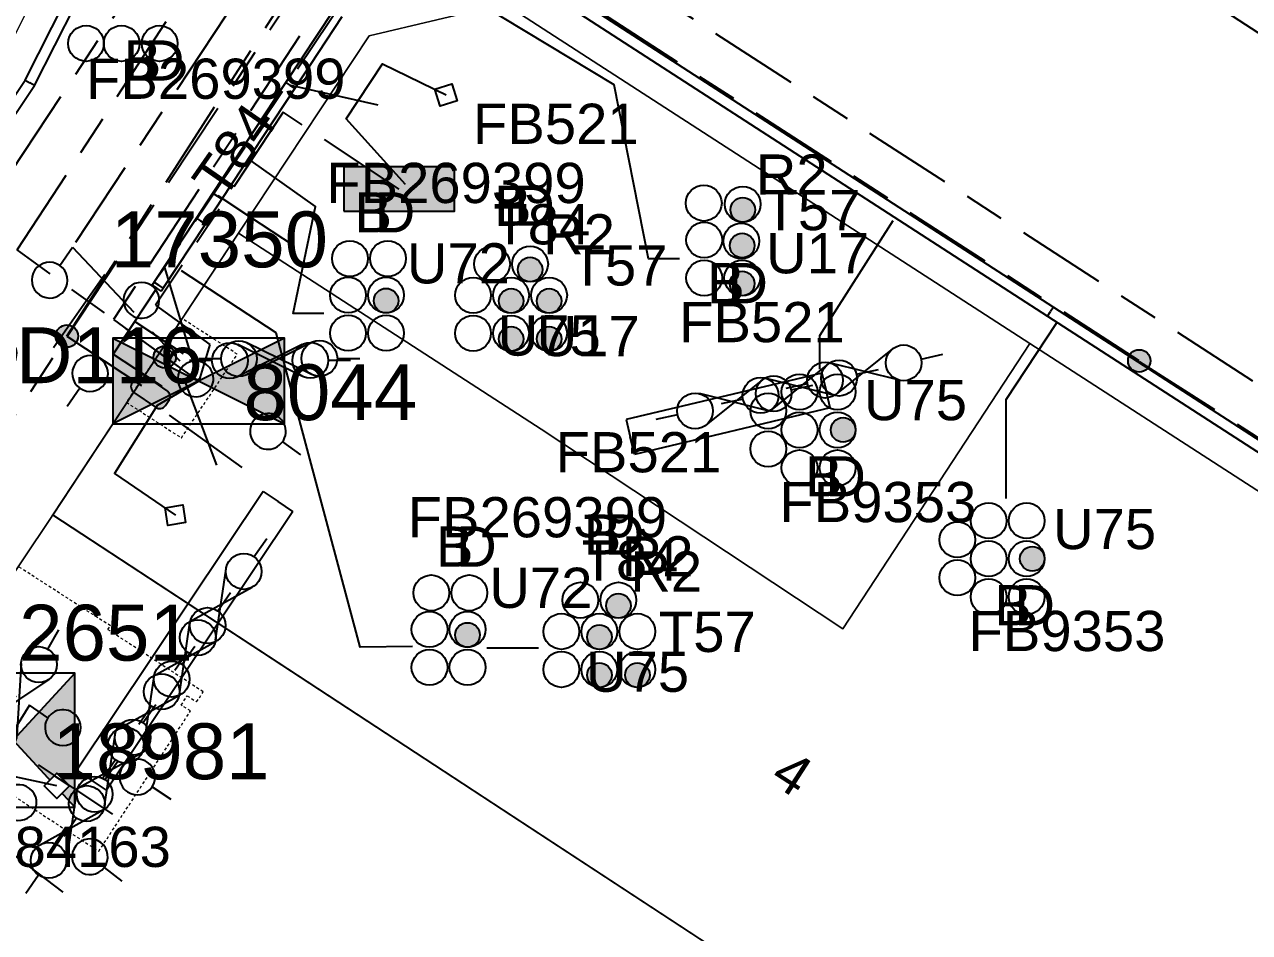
# Model space of a CAD drawing. Header units: metres. Extents: x 314728 to 315901, y 6265229 to 6266735.
# Drawn here: x 315150.3 to 315205.1, y 6265756.9 to 6265797.5 of the extents above; entities that cross this region are included whole.
import ezdxf
from ezdxf.enums import TextEntityAlignment as Align

# ---------------------------------------------------------------- set-up
doc = ezdxf.new("R2010")
doc.units = ezdxf.units.M
for name, pattern in [('Cable Exist UG', [8.2, 4, -1.2, 1.8, -1.2]), ('HIDDEN', [0.375, 0.25, -0.125]), ('HIDDEN2', [0.1875, 0.125, -0.0625])]:
    doc.linetypes.add(name, pattern=pattern)
doc.layers.get('0').update_dxf_attribs({"color": 6})
for name, color, linetype, lineweight in [('Cadastre Buildings_SP_EXT', 250, 'Continuous', 5), ('Cadastre Land Parcels_SP_EXT', 250, 'Continuous', 5), ('Cadastre Other Property_SP_EXT', 250, 'HIDDEN', 5), ('Cadastre Roads_SP_EXT', 250, 'Continuous', 5)]:
    doc.layers.add(name, color=color, linetype=linetype, lineweight=lineweight)
for name, color, linetype in [('Duct_SP_EXT', 7, 'Continuous'), ('Equip_HV_EXT', 7, 'Continuous'), ('Equip_LV_EXT', 7, 'Continuous'), ('Mains_HV_EXT', 7, 'Continuous'), ('Mains_LV_EXT', 7, 'Continuous'), ('Services_SP_EXT', 7, 'Continuous'), ('Sub_LV_EXT', 7, 'Continuous'), ('Sub_SP_EXT', 7, 'Continuous'), ('SupportsUG_SP_LV_EXT', 7, 'Continuous'), ('Trench_SP_EXT', 7, 'Continuous')]:
    doc.layers.add(name, color=color, linetype=linetype)
doc.styles.add('COLUMN_LABEL', font='arial.ttf')
doc.styles.get("Standard").update_dxf_attribs({"font": 'arial.ttf'})
doc.styles.add('SWITCH_LABEL', font='arial.ttf', dxfattribs={"height": 2.5})

# ---------------------------------------------------------------- blocks, each defined once
blk = doc.blocks.new('SUB_PADMOUNT_EXT')
for points in [[(0, 0), (-3.84, 1.92), (-3.84, -1.92)], [(0, 0), (3.84, 1.92), (3.84, -1.92)]]:
    blk.add_hatch(color=256).paths.add_polyline_path(points)
for p, q in [((3.84, 1.92), (-3.84, -1.92)), ((-3.84, 1.92), (3.84, -1.92))]:
    blk.add_line(p, q)
blk.add_lwpolyline([(-3.84, -1.92), (3.84, -1.92), (3.84, 1.92), (-3.84, 1.92)], close=True)
for tag, height, flags, p in [('ASSET_NUM', 2.5, 8, (2, 2)), ('STREET_CODE', 0.2, 9, (1.5, 0)), ('OPERATING_VOLTAGE', 0.2, 9, (1.5, -0.6)), ('CONSTRUCTED_VOLTAGE', 0.2, 9, (1.5, -0.2)), ('NO_PHASES', 0.2, 9, (1.5, -0.4)), ('ORIENTATION', 0.2, 9, (1.5, -0.8)), ('OWNED_BY', 0.2, 9, (1.5, -1)), ('OPERATED_BY', 0.2, 9, (1.5, -1.2)), ('SECONDARY_VOLTAGE', 0.2, 9, (1.5, -1.6)), ('MAINTAINED_BY', 0.2, 9, (1.5, -1.4)), ('STATE', 0.2, 9, (1.5, -1.8)), ('SUBSTATION_TYPE', 0.2, 9, (1.5, -2.2)), ('PARENT', 0.2, 9, (1.5, -2)), ('USAGE', 0.2, 9, (1.5, -2.4)), ('LEGEND', 0.2, 9, (1.5, -2.6)), ('LOCATION', 0.2, 9, (1.5, -2.8)), ('STREETNAME', 0.2, 9, (1.5, -3)), ('SUBURB', 0.2, 9, (1.5, -3.2)), ('Z', 0.2, 1, (1.5, -3.6)), ('NOTES', 0.2, 9, (1.5, -3.4))]:
    blk.add_attdef(tag, text='', height=height, dxfattribs=dict(flags=flags)).set_placement(p, align=Align.MIDDLE_LEFT)
blk = doc.blocks.new('*U146')
h = blk.add_hatch(color=256)
h.dxf.hatch_style = 1
h.paths.add_polyline_path([(3, 3), (0.24, 0), (3, -3)])
h.paths.add_polyline_path([(-3, -3), (-0.24, 0), (-3, 3)])
h.paths.add_polyline_path([(4.897, -3.681), (6.91, -3.681), (6.91, -3.371), (4.897, -3.371)], flags=9)
h.paths.add_polyline_path([(4.897, -3.481), (6.429, -3.481), (6.429, -3.17), (4.897, -3.17)], flags=9)
h.paths.add_polyline_path([(4.897, -3.281), (6.15, -3.281), (6.15, -2.971), (4.897, -2.971)], flags=9)
h.paths.add_polyline_path([(4.897, -3.081), (5.979, -3.081), (5.979, -2.771), (4.897, -2.771)], flags=9)
h.paths.add_polyline_path([(4.884, -2.946), (7.684, -2.946), (7.684, -2.557), (4.884, -2.557)], flags=9)
h.paths.add_polyline_path([(4.899, -2.676), (6.132, -2.676), (6.132, -2.376), (4.899, -2.376)], flags=9)
h.paths.add_polyline_path([(4.897, -2.481), (5.901, -2.481), (5.901, -2.171), (4.897, -2.171)], flags=9)
h.paths.add_polyline_path([(4.884, -2.346), (8.259, -2.346), (8.259, -1.957), (4.884, -1.957)], flags=9)
h.paths.add_polyline_path([(4.885, -2.145), (7.264, -2.145), (7.264, -1.762), (4.885, -1.762)], flags=9)
h.paths.add_polyline_path([(4.884, -1.946), (7.079, -1.946), (7.079, -1.557), (4.884, -1.557)], flags=9)
h.paths.add_polyline_path([(4.884, -1.746), (6.613, -1.746), (6.613, -1.357), (4.884, -1.357)], flags=9)
h.paths.add_polyline_path([(4.897, -1.481), (6.91, -1.481), (6.91, -1.17), (4.897, -1.17)], flags=9)
h.paths.add_polyline_path([(4.884, -1.346), (8.135, -1.346), (8.135, -0.957), (4.884, -0.957)], flags=9)
h.paths.add_polyline_path([(4.884, -1.146), (6.722, -1.146), (6.722, -0.757), (4.884, -0.757)], flags=9)
h.paths.add_polyline_path([(4.884, -0.946), (8.631, -0.946), (8.631, -0.557), (4.884, -0.557)], flags=9)
h.paths.add_polyline_path([(4.884, -0.746), (7.079, -0.746), (7.079, -0.357), (4.884, -0.357)], flags=9)
h.paths.add_polyline_path([(3.82, -0.113), (26.791, -0.113), (26.791, 4.742), (3.82, 4.742)], flags=9)
h = blk.add_hatch()
h.set_pattern_fill('ANGLE', color=256)
h.set_pattern_definition([(0, (0, 0), (0, 6.985), [5.08, -1.905]), (90, (0, 0), (-6.985, 4e-16), [5.08, -1.905])])
h.paths.add_polyline_path([(3, -3), (3, 3), (0.24, 0)])
h.paths.add_polyline_path([(4.897, -3.681), (6.91, -3.681), (6.91, -3.371), (4.897, -3.371)], flags=9)
h.paths.add_polyline_path([(4.897, -3.481), (6.429, -3.481), (6.429, -3.17), (4.897, -3.17)], flags=9)
h.paths.add_polyline_path([(4.897, -3.281), (6.15, -3.281), (6.15, -2.971), (4.897, -2.971)], flags=9)
h.paths.add_polyline_path([(4.897, -3.081), (5.979, -3.081), (5.979, -2.771), (4.897, -2.771)], flags=9)
h.paths.add_polyline_path([(4.884, -2.946), (7.684, -2.946), (7.684, -2.557), (4.884, -2.557)], flags=9)
h.paths.add_polyline_path([(4.899, -2.676), (6.132, -2.676), (6.132, -2.376), (4.899, -2.376)], flags=9)
h.paths.add_polyline_path([(4.897, -2.481), (5.901, -2.481), (5.901, -2.171), (4.897, -2.171)], flags=9)
h.paths.add_polyline_path([(4.884, -2.346), (8.259, -2.346), (8.259, -1.957), (4.884, -1.957)], flags=9)
h.paths.add_polyline_path([(4.885, -2.145), (7.264, -2.145), (7.264, -1.762), (4.885, -1.762)], flags=9)
h.paths.add_polyline_path([(4.884, -1.946), (7.079, -1.946), (7.079, -1.557), (4.884, -1.557)], flags=9)
h.paths.add_polyline_path([(4.884, -1.746), (6.613, -1.746), (6.613, -1.357), (4.884, -1.357)], flags=9)
h.paths.add_polyline_path([(4.897, -1.481), (6.91, -1.481), (6.91, -1.17), (4.897, -1.17)], flags=9)
h.paths.add_polyline_path([(4.884, -1.346), (8.135, -1.346), (8.135, -0.957), (4.884, -0.957)], flags=9)
h.paths.add_polyline_path([(4.884, -1.146), (6.722, -1.146), (6.722, -0.757), (4.884, -0.757)], flags=9)
h.paths.add_polyline_path([(4.884, -0.946), (8.631, -0.946), (8.631, -0.557), (4.884, -0.557)], flags=9)
h.paths.add_polyline_path([(4.884, -0.746), (7.079, -0.746), (7.079, -0.357), (4.884, -0.357)], flags=9)
h.paths.add_polyline_path([(3.82, -0.113), (26.791, -0.113), (26.791, 4.742), (3.82, 4.742)], flags=9)
h = blk.add_hatch(color=256)
h.dxf.hatch_style = 1
h.paths.add_polyline_path([(0.24, 0), (3, -3), (3, 3)])
h.paths.add_polyline_path([(3.82, -0.113), (26.791, -0.113), (26.791, 4.742), (3.82, 4.742)], flags=9)
at = {"color": 7}
for p, q in [((-0.272, 0.805), (0.272, 0.805)), ((0, 0.805), (0, -0.805)), ((-0.269, -0.805), (0.269, -0.805))]:
    blk.add_line(p, q, dxfattribs=at)
blk.add_line((1.92, -2.256), (1.92, -2.256, 0))
for points in [[(-3, -3), (-0.24, 0), (-3, 3)], [(-3, -3), (3, -3), (3, 3), (-3, 3)], [(3, 3), (0.24, 0), (3, -3)]]:
    blk.add_lwpolyline(points, close=True)
for tag, height, flags, p in [('ASSET_NUM', 2.5, 8, (4.635, 2.641)), ('STREET_CODE', 0.2, 9, (4.949, -0.526)), ('OPERATING_VOLTAGE', 0.2, 9, (4.949, -1.126)), ('CONSTRUCTED_VOLTAGE', 0.2, 9, (4.949, -0.726)), ('NO_PHASES', 0.2, 9, (4.949, -0.926)), ('ORIENTATION', 0.2, 9, (4.949, -1.326)), ('OWNED_BY', 0.2, 9, (4.949, -1.526)), ('OPERATED_BY', 0.2, 9, (4.949, -1.726)), ('SECONDARY_VOLTAGE', 0.2, 9, (4.949, -2.126)), ('MAINTAINED_BY', 0.2, 9, (4.949, -1.926)), ('STATE', 0.2, 9, (4.949, -2.326)), ('SUBSTATION_TYPE', 0.2, 9, (4.949, -2.726)), ('PARENT', 0.2, 9, (4.949, -2.526)), ('USAGE', 0.2, 9, (4.949, -2.926)), ('LEGEND', 0.2, 9, (4.949, -3.126)), ('LOCATION', 0.2, 9, (4.949, -3.326)), ('STREETNAME', 0.2, 9, (4.949, -3.526)), ('SUBURB', 0.2, 9, (4.949, -3.726)), ('NOTES', 0.2, 9, (4.949, -3.926)), ('Z', 0.2, 1, (4.949, -4.126))]:
    blk.add_attdef(tag, text='', height=height, dxfattribs=dict(flags=flags)).set_placement(p, align=Align.MIDDLE_LEFT)
blk = doc.blocks.new('CUBICLE_EXT')
blk.add_hatch(color=256).paths.add_polyline_path([(-2.475, 0.99), (-2.475, -0.99), (2.475, -0.99), (2.475, 0.99)])
blk.add_lwpolyline([(-2.475, -0.99), (2.475, -0.99), (2.475, 0.99), (-2.475, 0.99)], close=True)
at = {"style": 'COLUMN_LABEL'}
for tag, height, flags, p in [('ASSET_NUM', 2.5, 8, (2, 2)), ('STREET_CODE', 0.2, 9, (0, -0.2))]:
    blk.add_attdef(tag, text='', height=height, dxfattribs=dict(at, flags=flags)).set_placement(p, align=Align.MIDDLE_LEFT)
at = {"flags": 1}
blk.add_attdef('Z', (0, 0), '', height=0.2, dxfattribs=at)
at = {"flags": 9}
for tag, p in [('OWNED_BY', (0, -0.4)), ('STATE', (0, -0.6)), ('USAGE', (0, -0.8)), ('LEGEND', (0, -1)), ('STREETNAME', (0, -1.6)), ('LOCATION', (0, -1.2)), ('PARENT', (0, -1.4)), ('SUBURB', (0, -1.8)), ('NOTES', (0, -2))]:
    blk.add_attdef(tag, text='', height=0.2, dxfattribs=at).set_placement(p, align=Align.MIDDLE_LEFT)
blk = doc.blocks.new('DUCT_EXT')
blk.add_circle((0, 0.8), 0.8)
at = {"flags": 1}
blk.add_attdef('Z', (0, 0), '', height=0.2, dxfattribs=at)
at = {"flags": 9}
for tag, p in [('DUCT_CODE', (0, 0)), ('XSECT_TYPE', (0, -0.2)), ('STATE', (0, -0.6)), ('FB_REFERENCE', (0, -0.4)), ('NOTES', (0, -0.8))]:
    blk.add_attdef(tag, text='', height=0.2, dxfattribs=at).set_placement(p, align=Align.MIDDLE_LEFT)
blk = doc.blocks.new('CCP_EXT')
at = {"flags": 9}
for tag, p in [('OWNED_BY', (0, -1)), ('USAGE', (0, -1.2)), ('LEGEND', (0, -1.4)), ('LIFE_SUPPORT', (0, -1.6)), ('STATE', (0, -1.8)), ('NOTES', (0, -2))]:
    blk.add_attdef(tag, text='', height=0.2, dxfattribs=at).set_placement(p, align=Align.MIDDLE_LEFT)
blk.add_wipeout([(0, 0.566), (0.566, 0), (0, -0.566), (-0.566, 0)])
blk.add_lwpolyline([(-0.566, 0), (0, 0.566), (0.566, 0), (0, -0.566), (-0.566, 0)])
at = {"flags": 1}
blk.add_attdef('Z', (0, 0), '', height=0.2, dxfattribs=at)
at = {"flags": 9}
for tag, p in [('CCP_TYPE', (0, 0)), ('OPERATING_VOLTAGE', (0, -0.6)), ('CONSTRUCTED_VOLTAGE', (0, -0.2)), ('NO_PHASES', (0, -0.4)), ('ORIENTATION', (0, -0.8))]:
    blk.add_attdef(tag, text='', height=0.2, dxfattribs=at).set_placement(p, align=Align.MIDDLE_LEFT)
blk = doc.blocks.new('LV_STJ_EXT')
h = blk.add_hatch(color=256)
edge = h.paths.add_edge_path()
edge.add_ellipse((-0.586, 0.131), major_axis=(0.226, 0.226), ratio=1, start_angle=45, end_angle=135)
edge.add_line((-0.906, 0.131), (-0.906, -0.131))
edge.add_ellipse((-0.586, -0.131), major_axis=(0.226, 0.226), ratio=1, start_angle=135, end_angle=225)
edge.add_line((-0.586, -0.451), (0.586, -0.451))
edge.add_ellipse((0.586, -0.131), major_axis=(-0.226, 0.226), ratio=1, start_angle=135, end_angle=225)
edge.add_line((0.906, -0.131), (0.906, 0.131))
edge.add_ellipse((0.586, 0.131), major_axis=(-0.226, 0.226), ratio=1, start_angle=225, end_angle=315)
edge.add_line((0.586, 0.451), (-0.586, 0.451))
blk.add_lwpolyline([(-0.906, 0.131), (-0.906, -0.131, 0.414214), (-0.586, -0.451), (0.586, -0.451, 0.414214), (0.906, -0.131), (0.906, 0.131, 0.414214), (0.586, 0.451), (-0.586, 0.451, 0.414214)], format="xyb", close=True)
at = {"flags": 1}
blk.add_attdef('Z', (0, 0), '', height=0.2, dxfattribs=at)
at = {"flags": 9}
for tag, p in [('ORIENTATION', (0, 0)), ('USAGE', (0, -0.2)), ('LEGEND', (0, -0.4)), ('NOTES', (0, -0.6))]:
    blk.add_attdef(tag, text='', height=0.2, dxfattribs=at).set_placement(p, align=Align.MIDDLE_LEFT)
blk = doc.blocks.new('LV_UG_DFUSE_CLOSED_EXT')
for points in [[(5.04, 0.726), (2.156, -0.717)], [(5.049, -0.707), (2.156, 0.717)], [(1, 0), (0, 0)], [(6.2, 0.013), (7.2, 0.013)]]:
    blk.add_lwpolyline(points)
for centre in [(1.8, 0), (5.4, 0.011)]:
    blk.add_circle(centre, 0.8)
at = {"flags": 9}
for tag, p in [('ACTUAL_STATUS', (0, 0)), ('OPERATING_VOLTAGE', (0, -0.6)), ('CONSTRUCTED_VOLTAGE', (0, -0.2)), ('NO_PHASES', (0, -0.4)), ('ORIENTATION', (0, -0.8)), ('STATE', (0, -1)), ('SWITCH_TYPE', (0, -1.2)), ('USAGE', (0, -1.4)), ('NOTES', (0, -1.6))]:
    blk.add_attdef(tag, text='', height=0.2, dxfattribs=at).set_placement(p, align=Align.MIDDLE_LEFT)
at = {"flags": 1}
blk.add_attdef('Z', (0, 0), '', height=0.2, dxfattribs=at)
blk = doc.blocks.new('SWG_HOLEC_SU_EXT')
blk.add_line((1.8, -2), (5.8, -2))
for points in [[(1.8, -0.8, 1), (1.8, 0.8, 1)], [(5.8, -0.8, 1), (5.8, 0.8, 1)]]:
    blk.add_lwpolyline(points, format="xyb", close=True)
for points in [[(1, 0), (0, 0)], [(6.6, 0), (7.6, 0)]]:
    blk.add_lwpolyline(points)
at = {"style": 'SWITCH_LABEL', "flags": 8}
blk.add_attdef('ASSET_NUM', text='', height=2.5, rotation=179.9544, dxfattribs=at).set_placement((-2.4, 0), align=Align.MIDDLE_LEFT)
at = {"flags": 1}
blk.add_attdef('Z', (0, 0), '', height=0.2, dxfattribs=at)
at = {"flags": 9}
for tag, p in [('ACTUAL_STATUS', (0, -0.4)), ('CONSTRUCTED_VOLTAGE', (0, -0.6)), ('OPERATING_VOLTAGE', (0, -1)), ('NO_PHASES', (0, -0.8)), ('ORIENTATION', (0, -1.2)), ('OWNED_BY', (0, -1.4)), ('PARENT', (0, -1.6)), ('STATE', (0, -1.8)), ('SWITCH_TYPE', (0, -2)), ('USAGE', (0, -2.2)), ('STREETNAME', (0, -2.6)), ('SUBURB', (0, -2.8)), ('LOCATION', (0, -2.4)), ('NOTES', (0, -3))]:
    blk.add_attdef(tag, text='', height=0.2, dxfattribs=at).set_placement(p, align=Align.MIDDLE_LEFT)
at = {"style": 'SWITCH_LABEL', "flags": 9}
blk.add_attdef('STREET_CODE', text='', height=0.2, dxfattribs=at).set_placement((0, -0.2), align=Align.MIDDLE_LEFT)
blk = doc.blocks.new('SWG_HOLEC_SU_NO_EXT')
blk.add_line((1.8, -2), (5.8, -2))
for points in [[(1.8, -0.8, 1), (1.8, 0.8, 1)], [(5.8, -0.8, 1), (5.8, 0.8, 1)]]:
    blk.add_lwpolyline(points, format="xyb", close=True)
for points in [[(1, 0), (0, 0)], [(6.6, 0), (7.6, 0)]]:
    blk.add_lwpolyline(points)
at = {"insert": (5.311, -3.639), "char_height": 1.4, "width": 3.88632, "attachment_point": 1, "rotation": 180}
blk.add_mtext('{\\fArial|b0|i0|c0|p34;N/O}', dxfattribs=at)
at = {"style": 'SWITCH_LABEL', "flags": 8}
blk.add_attdef('ASSET_NUM', text='', height=2.5, rotation=179.9544, dxfattribs=at).set_placement((-2.4, 0), align=Align.MIDDLE_LEFT)
at = {"flags": 1}
blk.add_attdef('Z', (0, 0), '', height=0.2, dxfattribs=at)
at = {"flags": 9}
for tag, p in [('ACTUAL_STATUS', (0, -0.4)), ('CONSTRUCTED_VOLTAGE', (0, -0.6)), ('OPERATING_VOLTAGE', (0, -1)), ('NO_PHASES', (0, -0.8)), ('ORIENTATION', (0, -1.2)), ('OWNED_BY', (0, -1.4)), ('PARENT', (0, -1.6)), ('STATE', (0, -1.8)), ('SWITCH_TYPE', (0, -2)), ('USAGE', (0, -2.2)), ('STREETNAME', (0, -2.6)), ('SUBURB', (0, -2.8)), ('LOCATION', (0, -2.4)), ('NOTES', (0, -3))]:
    blk.add_attdef(tag, text='', height=0.2, dxfattribs=at).set_placement(p, align=Align.MIDDLE_LEFT)
at = {"style": 'SWITCH_LABEL', "flags": 9}
blk.add_attdef('STREET_CODE', text='', height=0.2, dxfattribs=at).set_placement((0, -0.2), align=Align.MIDDLE_LEFT)
blk = doc.blocks.new('CABLE_LARGE_EXT')
h = blk.add_hatch(color=256)
edge = h.paths.add_edge_path()
edge.add_arc((0, 0.55), 0.55, 0, 360)
blk.add_circle((0, 0.55), 0.55)
at = {"flags": 1}
blk.add_attdef('Z', (0, 0), '', height=0.2, dxfattribs=at)
at = {"flags": 9}
for tag, p in [('COND_CODE', (0, 0)), ('XSECT_SIZE', (0, -0.6)), ('STATE', (0, -0.4)), ('FB_REFERENCE', (0, -0.2)), ('NOTES', (0, -0.8))]:
    blk.add_attdef(tag, text='', height=0.2, dxfattribs=at).set_placement(p, align=Align.MIDDLE_LEFT)
blk = doc.blocks.new('CONNECTOR_NODE_EXT')
h = blk.add_hatch(color=256)
edge = h.paths.add_edge_path()
edge.add_arc((0, 0), 0.5, 0, 360)
blk.add_circle((0, 0), 0.5)
at = {"flags": 1}
blk.add_attdef('Z', (0, 0), '', height=0.2, dxfattribs=at)
at = {"flags": 9}
for tag, p in [('CONNECTOR_TYPE', (0, 0)), ('OPERATING_VOLTAGE', (0, -0.6)), ('CONSTRUCTED_VOLTAGE', (0, -0.2)), ('NO_PHASES', (0, -0.4)), ('ORIENTATION', (0, -0.8)), ('SUBTYPE', (0, -1)), ('USAGE', (0, -1.2)), ('NOTES', (0, -1.4))]:
    blk.add_attdef(tag, text='', height=0.2, dxfattribs=at).set_placement(p, align=Align.MIDDLE_LEFT)

msp = doc.modelspace()

# ---------------------------------------------------------------- linework, layer by layer
at = {"layer": 'Cadastre Land Parcels_SP_EXT', "linetype": 'Continuous'}
for points in [[(315195.271, 6265783.262), (315186.903, 6265770.486), (315173.425, 6265779.427), (315159.879, 6265788.191), (315151.577, 6265775.586), (315198.894, 6265744.575), (315215.58, 6265770.135), (315195.271, 6265783.262)], [(315180.391, 6265701.945), (315190.537, 6265713.208), (315195.518, 6265718.707), (315200.68, 6265724.438), (315209.043, 6265733.689), (315211.768, 6265736), (315198.894, 6265744.575), (315151.577, 6265775.587), (315151.469, 6265775.423), (315143.003, 6265762.795), (315134.622, 6265750.111), (315117.743, 6265725.287), (315170.204, 6265690.646), (315180.391, 6265701.945)]]:
    msp.add_lwpolyline(points, close=True, dxfattribs=at)
at = {"layer": 'Cadastre Other Property_SP_EXT', "linetype": 'HIDDEN2'}
msp.add_lwpolyline([(315159.829, 6265782.78), (315157.352, 6265784.383), (315154.869, 6265780.63), (315157.328, 6265779.038), (315159.829, 6265782.78)], close=True, dxfattribs=at)
at = {"layer": 'Cadastre Roads_SP_EXT', "linetype": 'Continuous'}
msp.add_lwpolyline([(315239.531, 6265767.759), (315247.057, 6265773.398), (315223.792, 6265788.853), (315214.071, 6265795.311), (315184.327, 6265814.781), (315178.625, 6265807.369), (315171.777, 6265798.464), (315195.271, 6265783.262), (315215.58, 6265770.135), (315230.158, 6265760.736), (315239.531, 6265767.759)], close=True, dxfattribs=at)
at = {"layer": 'Duct_SP_EXT'}
for p, q in [((315172.57, 6265799.69), (315196.064, 6265784.488)), ((315172.831, 6265800.093), (315196.325, 6265784.891)), ((315150.338, 6265795.043), (315152.136, 6265798.572)), ((315150.753, 6265794.8), (315152.582, 6265798.39)), ((315161.997, 6265794.933), (315164.124, 6265798.162)), ((315162.398, 6265794.669), (315164.524, 6265797.898)), ((315147.034, 6265790.107), (315150.338, 6265795.043)), ((315147.432, 6265789.84), (315150.753, 6265794.8)), ((315150.338, 6265795.043), (315150.546, 6265794.921)), ((315150.753, 6265794.8), (315150.546, 6265794.921)), ((315158.736, 6265789.982), (315161.997, 6265794.933)), ((315159.137, 6265789.718), (315162.398, 6265794.669)), ((315161.997, 6265794.933), (315162.197, 6265794.801)), ((315161.997, 6265794.933), (315162.197, 6265794.801)), ((315162.398, 6265794.669), (315162.197, 6265794.801)), ((315162.398, 6265794.669), (315162.197, 6265794.801)), ((315157.999, 6265788.863), (315158.736, 6265789.982)), ((315158.736, 6265789.982), (315158.936, 6265789.85)), ((315158.736, 6265789.982), (315158.936, 6265789.85)), ((315159.137, 6265789.718), (315158.936, 6265789.85)), ((315159.137, 6265789.718), (315158.936, 6265789.85)), ((315158.399, 6265788.599), (315159.137, 6265789.718)), ((315156.114, 6265786.001), (315157.999, 6265788.863)), ((315157.999, 6265788.863), (315158.199, 6265788.731)), ((315158.399, 6265788.599), (315158.199, 6265788.731)), ((315156.515, 6265785.737), (315158.399, 6265788.599)), ((315156.026, 6265785.868), (315156.114, 6265786.001)), ((315156.114, 6265786.001), (315156.314, 6265785.869)), ((315156.026, 6265785.868), (315156.227, 6265785.736)), ((315156.427, 6265785.604), (315156.227, 6265785.736)), ((315156.515, 6265785.737), (315156.314, 6265785.869)), ((315156.427, 6265785.604), (315156.515, 6265785.737)), ((315196.325, 6265784.891), (315196.195, 6265784.689)), ((315196.325, 6265784.891), (315231.115, 6265762.379)), ((315196.064, 6265784.488), (315196.195, 6265784.689)), ((315196.064, 6265784.488), (315230.697, 6265762.079))]:
    msp.add_line(p, q, dxfattribs=at)
for points in [[(315179.612, 6265787.044), (315178.223, 6265787.044), (315176.687, 6265794.828), (315166.772, 6265800.826)], [(315179.612, 6265787.044), (315178.223, 6265787.044), (315176.687, 6265794.828), (315166.772, 6265800.826)], [(315163.697, 6265784.608), (315162.327, 6265784.608), (315163.333, 6265789.383), (315160.443, 6265791.433)], [(315185.879, 6265782.108), (315185.879, 6265783.617), (315189.156, 6265788.763)], [(315167.667, 6265769.708), (315165.327, 6265769.669), (315161.573, 6265783.743), (315157.331, 6265786.518)], [(315194.216, 6265776.32), (315194.216, 6265780.756), (315196.466, 6265784.175)], [(315173.297, 6265769.629), (315170.987, 6265769.629)]]:
    msp.add_lwpolyline(points, dxfattribs=at)
at = {"layer": 'Mains_HV_EXT', "linetype": 'Cable Exist UG'}
for points in [[(315152.46, 6265787.576), (315158.103, 6265781.58)], [(315156.572, 6265786.668), (315158.103, 6265781.58)], [(315499.389, 6265565.653), (315463.868, 6265591.987), (315439.618, 6265609.44), (315439.618, 6265609.44), (315401.724, 6265636.92), (315365.404, 6265663.269), (315236.238, 6265756.428), (315231.186, 6265762.63), (315200.145, 6265782.46)]]:
    msp.add_lwpolyline(points, dxfattribs=at)
at = {"layer": 'Mains_LV_EXT', "linetype": 'Cable Exist UG'}
for points in [[(315152.209, 6265783.589), (315165.508, 6265804.249), (315153.848, 6265811.922)], [(315167.067, 6265790.173), (315161.877, 6265793.616), (315156.177, 6265784.974), (315158.603, 6265783.215), (315158.103, 6265781.58)], [(315152.209, 6265783.589), (315155.947, 6265781.11)], [(315156.583, 6265782.656), (315158.103, 6265781.58)]]:
    msp.add_lwpolyline(points, dxfattribs=at)
at = {"layer": 'Sub_LV_EXT'}
for p, q in [((315185.974, 6265781.931), (315177.216, 6265779.855)), ((315185.974, 6265781.931), (315186.159, 6265781.153)), ((315186.344, 6265780.375), (315186.159, 6265781.153)), ((315186.344, 6265780.375), (315177.586, 6265778.299)), ((315177.216, 6265779.855), (315177.401, 6265779.077)), ((315177.586, 6265778.299), (315177.401, 6265779.077)), ((315160.987, 6265776.637), (315161.652, 6265776.192)), ((315162.317, 6265775.747), (315161.652, 6265776.192)), ((315152.649, 6265764.166), (315153.314, 6265763.721)), ((315153.979, 6265763.276), (315153.314, 6265763.721))]:
    msp.add_line(p, q, dxfattribs=at)
at = {"layer": 'Trench_SP_EXT', "linetype": 'Cable Exist UG'}
for points in [[(315162.211, 6265794.822), (315166.398, 6265793.875)], [(315158.957, 6265789.882), (315160.377, 6265788.943), (315162.373, 6265787.623)], [(315156.161, 6265785.636), (315154.281, 6265782.783)], [(315155.242, 6265784.241), (315156.662, 6265783.306), (315157.413, 6265782.811)], [(315154.281, 6265782.783), (315155.701, 6265781.848), (315156.455, 6265781.351)], [(315157.485, 6265781.56), (315159.102, 6265777.29)]]:
    msp.add_lwpolyline(points, dxfattribs=at)

# ---------------------------------------------------------------- block references
at = {"layer": 'Duct_SP_EXT'}
for name, p, rotation in [('DUCT_EXT', (315153.866, 6265796.684), 90), ('DUCT_EXT', (315155.453, 6265796.684), 90), ('DUCT_EXT', (315157.153, 6265796.684), 90), ('DUCT_EXT', (315185.773, 6265781.095), 90.0000000000002), ('DUCT_EXT', (315187.474, 6265781.095), 90.0000000000002), ('DUCT_EXT', (315184.374, 6265780.245), 90.0000000000002), ('DUCT_EXT', (315185.773, 6265779.395), 90.0000000000002), ('DUCT_EXT', (315187.474, 6265779.395), 90.0000000000002), ('CABLE_LARGE_EXT', (315187.474, 6265779.395), 90.0000000000002), ('DUCT_EXT', (315184.374, 6265778.545), 90.0000000000002), ('DUCT_EXT', (315185.773, 6265777.695), 90.0000000000002), ('DUCT_EXT', (315187.474, 6265777.695), 90.0000000000002), ('DUCT_EXT', (315194.231, 6265775.328), 90), ('DUCT_EXT', (315195.932, 6265775.328), 90), ('DUCT_EXT', (315192.832, 6265774.478), 90), ('DUCT_EXT', (315194.231, 6265773.628), 90), ('DUCT_EXT', (315195.932, 6265773.628), 90), ('CABLE_LARGE_EXT', (315195.932, 6265773.628), 90), ('DUCT_EXT', (315192.832, 6265772.778), 90), ('DUCT_EXT', (315194.231, 6265771.928), 90), ('DUCT_EXT', (315195.932, 6265771.928), 90)]:
    msp.add_blockref(name, p, dxfattribs=dict(at, rotation=rotation))
for name, p in [('DUCT_EXT', (315180.692, 6265788.741)), ('DUCT_EXT', (315182.435, 6265788.692)), ('CABLE_LARGE_EXT', (315182.435, 6265788.692)), ('DUCT_EXT', (315180.709, 6265787.091)), ('DUCT_EXT', (315182.37, 6265787.046)), ('CABLE_LARGE_EXT', (315182.409, 6265787.091)), ('DUCT_EXT', (315164.864, 6265786.26)), ('DUCT_EXT', (315166.564, 6265786.26)), ('DUCT_EXT', (315171.225, 6265786.017)), ('DUCT_EXT', (315172.925, 6265786.017)), ('CABLE_LARGE_EXT', (315172.925, 6265786.017)), ('DUCT_EXT', (315180.709, 6265785.391)), ('DUCT_EXT', (315182.409, 6265785.391)), ('CABLE_LARGE_EXT', (315182.409, 6265785.391)), ('DUCT_EXT', (315164.783, 6265784.625)), ('DUCT_EXT', (315166.483, 6265784.625)), ('DUCT_EXT', (315170.375, 6265784.617)), ('DUCT_EXT', (315172.075, 6265784.617)), ('DUCT_EXT', (315173.775, 6265784.617)), ('CABLE_LARGE_EXT', (315166.483, 6265784.625)), ('CABLE_LARGE_EXT', (315172.075, 6265784.617)), ('CABLE_LARGE_EXT', (315173.775, 6265784.617)), ('DUCT_EXT', (315164.783, 6265782.926)), ('DUCT_EXT', (315166.483, 6265782.926)), ('DUCT_EXT', (315170.375, 6265782.917)), ('DUCT_EXT', (315172.075, 6265782.917)), ('DUCT_EXT', (315173.775, 6265782.917)), ('CABLE_LARGE_EXT', (315172.075, 6265782.917)), ('CABLE_LARGE_EXT', (315173.775, 6265782.917)), ('DUCT_EXT', (315168.506, 6265771.303)), ('DUCT_EXT', (315170.206, 6265771.303)), ('DUCT_EXT', (315175.173, 6265770.975)), ('DUCT_EXT', (315176.873, 6265770.975)), ('CABLE_LARGE_EXT', (315176.873, 6265770.975)), ('CABLE_LARGE_EXT', (315176.873, 6265770.975)), ('DUCT_EXT', (315168.425, 6265769.669)), ('DUCT_EXT', (315170.125, 6265769.669)), ('DUCT_EXT', (315174.323, 6265769.575)), ('DUCT_EXT', (315176.024, 6265769.575)), ('DUCT_EXT', (315177.723, 6265769.575)), ('CABLE_LARGE_EXT', (315170.125, 6265769.669)), ('CABLE_LARGE_EXT', (315176.023, 6265769.575)), ('DUCT_EXT', (315168.425, 6265767.969)), ('DUCT_EXT', (315170.125, 6265767.969)), ('DUCT_EXT', (315174.323, 6265767.875)), ('DUCT_EXT', (315176.024, 6265767.875)), ('DUCT_EXT', (315177.723, 6265767.875)), ('CABLE_LARGE_EXT', (315176.023, 6265767.875)), ('CABLE_LARGE_EXT', (315177.724, 6265767.875))]:
    msp.add_blockref(name, p, dxfattribs=at)
at = {"layer": 'Equip_HV_EXT'}
ref = msp.add_blockref('SWG_HOLEC_SU_NO_EXT', (315152.46, 6265787.576), dxfattribs=dict(at, rotation=235.3511490936766))
ref.add_attrib('ASSET_NUM', 'D115', dxfattribs={"layer": '0', "height": 2.5, "style": 'SWITCH_LABEL'}).set_placement((315150.061, 6265788.826), align=Align.BOTTOM_RIGHT)
ref = msp.add_blockref('SWG_HOLEC_SU_EXT', (315156.572, 6265786.668), dxfattribs=dict(at, rotation=235.0115124451191))
ref.add_attrib('ASSET_NUM', '17350', dxfattribs={"layer": '0', "height": 2.5, "style": 'SWITCH_LABEL'}).set_placement((315154.173, 6265787.918), align=Align.MIDDLE_LEFT)
ref = msp.add_blockref('SWG_HOLEC_SU_EXT', (315156.506, 6265782.735), dxfattribs=dict(at, rotation=324.0335312152422))
ref.add_attrib('ASSET_NUM', 'D116', dxfattribs={"layer": '0', "height": 2.5, "style": 'SWITCH_LABEL'}).set_placement((315154.107, 6265783.985), align=Align.TOP_CENTER)
msp.add_blockref('CONNECTOR_NODE_EXT', (315200.166, 6265782.484), dxfattribs=at)
at = {"layer": 'Equip_LV_EXT'}
for name, p in [('CONNECTOR_NODE_EXT', (315152.209, 6265783.589)), ('LV_UG_DFUSE_CLOSED_EXT', (315157.696, 6265782.494)), ('LV_UG_DFUSE_CLOSED_EXT', (315158.103, 6265782.58)), ('CONNECTOR_NODE_EXT', (315156.583, 6265782.656))]:
    msp.add_blockref(name, p, dxfattribs=at)
for name, p, rotation in [('LV_UG_DFUSE_CLOSED_EXT', (315184.356, 6265781.24), 12.23292176308838), ('LV_UG_DFUSE_CLOSED_EXT', (315181.47, 6265780.556), 12.23292176308838), ('LV_UG_DFUSE_CLOSED_EXT', (315178.541, 6265779.861), 12.23292176308838), ('LV_STJ_EXT', (315155.947, 6265781.11), 325.3347528713359), ('LV_UG_DFUSE_CLOSED_EXT', (315159.53, 6265772.117), 235.0748379233328), ('LV_UG_DFUSE_CLOSED_EXT', (315157.926, 6265769.719), 235.0748379233328)]:
    msp.add_blockref(name, p, dxfattribs=dict(at, rotation=rotation))
at = {"layer": 'Sub_SP_EXT'}
ref = msp.add_blockref('SUB_PADMOUNT_EXT', (315158.103, 6265781.58), dxfattribs=at)
ref.add_attrib('ASSET_NUM', '8044', dxfattribs={"layer": '0', "height": 2.5}).set_placement((315160.103, 6265782.33), align=Align.TOP_LEFT)
ref = msp.add_blockref('*U146', (315149.564, 6265765.514), dxfattribs=at)
ref.add_attrib('ASSET_NUM', '18981', dxfattribs={"layer": '0', "height": 2.5}).set_placement((315151.564, 6265766.264), align=Align.TOP_LEFT)
at = {"layer": 'SupportsUG_SP_LV_EXT'}
msp.add_blockref('CUBICLE_EXT', (315167.067, 6265790.173), dxfattribs=at)

# ---------------------------------------------------------------- texts
at = {"layer": 'Cadastre Land Parcels_SP_EXT'}
msp.add_text('4', height=1.8, rotation=327.1096, dxfattribs=at).set_placement((315183.579, 6265763.652))
at = {"layer": 'Cadastre Other Property_SP_EXT'}
msp.add_text('084163', height=1.8, dxfattribs=at).set_placement((315148.468, 6265759.839))
at = {"layer": 'Duct_SP_EXT'}
for s, p in [('B', (315154.752, 6265795.024)), ('D', (315155.652, 6265795.024)), ('FB269399', (315153.065, 6265794.207)), ('FB521', (315170.369, 6265792.19)), ('R2', (315183.016, 6265789.918)), ('FB269399', (315163.806, 6265789.545)), ('B', (315171.309, 6265788.524)), ('D', (315172.209, 6265788.525)), ('B', (315165.072, 6265788.231)), ('D', (315165.972, 6265788.231)), ('T57', (315183.367, 6265788.329)), ('T84', (315171.279, 6265787.695)), ('R2', (315173.506, 6265787.244)), ('U17', (315183.479, 6265786.4)), ('U72', (315167.411, 6265785.948)), ('T57', (315174.733, 6265785.855)), ('B', (315180.844, 6265785.061)), ('D', (315181.744, 6265785.061)), ('FB521', (315179.589, 6265783.317)), ('U75', (315171.475, 6265782.717)), ('U17', (315173.214, 6265782.693)), ('U75', (315187.854, 6265779.827)), ('FB521', (315174.065, 6265777.496)), ('B', (315185.224, 6265776.416)), ('D', (315186.124, 6265776.416)), ('FB9353', (315184.073, 6265775.266)), ('FB269399', (315167.448, 6265774.588)), ('B', (315175.324, 6265773.815)), ('D', (315176.224, 6265773.815)), ('U75', (315196.312, 6265774.06)), ('B', (315168.714, 6265773.274)), ('D', (315169.614, 6265773.274)), ('T84', (315175.227, 6265772.653)), ('R2', (315177.015, 6265772.836)), ('R2', (315177.403, 6265772.158)), ('U72', (315171.099, 6265771.428)), ('B', (315193.682, 6265770.649)), ('D', (315194.582, 6265770.649)), ('T57', (315178.682, 6265769.457)), ('FB9353', (315192.531, 6265769.498)), ('U75', (315175.423, 6265767.675))]:
    msp.add_text(s, height=1.8, dxfattribs=at).set_placement(p)
at = {"layer": 'Mains_LV_EXT'}
msp.add_text('T84', height=1.8, rotation=55.1813, dxfattribs=at).set_placement((315159.197, 6265789.602))

# ---------------------------------------------------------------- next in the draw order: block references
at = {"layer": 'Services_SP_EXT'}
for p, rotation in [((315169.164, 6265794.381), 332.6623010186958), ((315157.058, 6265775.579), 324.447996095837)]:
    msp.add_blockref('CCP_EXT', p, dxfattribs=dict(at, rotation=rotation))
msp.add_blockref('CCP_EXT', (315151.762, 6265763.473), dxfattribs=at)

# ---------------------------------------------------------------- next in the draw order: block references
for p, rotation in [((315169.164, 6265794.381), 332.6623010186958), ((315157.058, 6265775.579), 324.447996095837)]:
    msp.add_blockref('CCP_EXT', p, dxfattribs=dict(at, rotation=rotation))
msp.add_blockref('CCP_EXT', (315151.762, 6265763.473), dxfattribs=at)

# ---------------------------------------------------------------- next in the draw order: linework, layer by layer
at = {"layer": 'Cadastre Buildings_SP_EXT', "linetype": 'Continuous'}
msp.add_lwpolyline([(315195.271, 6265783.262), (315171.777, 6265798.464), (315165.726, 6265797.029), (315159.879, 6265788.191), (315173.425, 6265779.427), (315186.903, 6265770.486), (315195.271, 6265783.262)], close=True, dxfattribs=at)
at = {"layer": 'Cadastre Other Property_SP_EXT', "linetype": 'HIDDEN2'}
msp.add_lwpolyline([(315150.034, 6265773.282), (315145.624, 6265766.705), (315147.083, 6265765.778), (315146.757, 6265765.403), (315146.976, 6265765.234), (315146.819, 6265764.984), (315153.633, 6265760.539), (315157.741, 6265766.82), (315157.317, 6265767.08), (315157.591, 6265767.498), (315158.009, 6265767.225), (315158.303, 6265767.674), (315154.043, 6265770.459), (315154.152, 6265770.627), (315150.034, 6265773.282)], close=True, dxfattribs=at)
at = {"layer": 'Cadastre Roads_SP_EXT', "linetype": 'Continuous'}
msp.add_lwpolyline([(315117.743, 6265725.287), (315134.622, 6265750.111), (315143.003, 6265762.795), (315151.469, 6265775.423), (315151.577, 6265775.587), (315159.879, 6265788.191), (315165.726, 6265797.029), (315171.777, 6265798.464), (315161.503, 6265803.635), (315152.439, 6265808.197), (315152.224, 6265803.341), (315150.893, 6265799.078), (315149.183, 6265795.721), (315140.547, 6265782.823), (315140.353, 6265782.531), (315131.886, 6265769.83), (315123.612, 6265757.561), (315115.354, 6265745.312)], dxfattribs=at)
at = {"layer": 'Mains_HV_EXT', "linetype": 'Cable Exist UG'}
for points in [[(315158.103, 6265781.58), (315149.99, 6265787.445), (315163.703, 6265808.516), (315107.772, 6265845.305), (315115.01, 6265856.789), (315107.277, 6265862.357), (315159.525, 6265941.803), (315166.577, 6265937.293), (315164.249, 6265933.561), (315175.689, 6265926.752), (315177.967, 6265930.236), (315176.404, 6265931.442)], [(315114.756, 6265877.219), (315109.394, 6265869.051), (315104.974, 6265861.634), (315112.215, 6265856.321), (315105.251, 6265844.585), (315109.545, 6265841.727), (315160.968, 6265807.977), (315137.344, 6265772.224)], [(315207.093, 6265796.109), (315172.897, 6265818.47), (315152.46, 6265787.576)], [(315331.959, 6265690.012), (315298.401, 6265713.584), (315238.195, 6265757.17), (315232.786, 6265763.759), (315172.516, 6265802.758), (315163.485, 6265800.618)], [(315163.485, 6265800.618), (315144.079, 6265771.285), (315150.528, 6265767.071), (315149.564, 6265765.514)], [(315200.166, 6265782.484), (315172.146, 6265800.616), (315164.743, 6265798.86), (315156.572, 6265786.668)]]:
    msp.add_lwpolyline(points, dxfattribs=at)
at = {"layer": 'Mains_LV_EXT', "linetype": 'Cable Exist UG'}
msp.add_lwpolyline([(315263.345, 6265780.206), (315261.688, 6265777.474), (315259.41, 6265775.726), (315259.813, 6265774.478), (315258.018, 6265773.018), (315256.538, 6265773.318), (315254.27, 6265771.532), (315246.201, 6265771.567), (315241.007, 6265774.926), (315239.718, 6265774.145), (315238.057, 6265775.224), (315237.822, 6265776.984), (315219.915, 6265788.617), (315218.61, 6265787.978), (315216.664, 6265789.131), (315216.75, 6265790.879), (315192.171, 6265807.017), (315190.721, 6265806.149), (315189.159, 6265807.426), (315189.154, 6265808.979), (315176.097, 6265817.581), (315154.293, 6265784.328), (315156.583, 6265782.656)], dxfattribs=at)
at = {"layer": 'Services_SP_EXT'}
for points in [[(315167.346, 6265790.374), (315164.704, 6265793.309), (315166.326, 6265795.778), (315169.164, 6265794.381)], [(315158.103, 6265781.58), (315156.24, 6265780.479), (315154.337, 6265777.445), (315157.058, 6265775.579)], [(315151.762, 6265763.473), (315148.264, 6265764.214)]]:
    msp.add_lwpolyline(points, dxfattribs=at)
at = {"layer": 'Sub_LV_EXT'}
for p, q in [((315160.987, 6265776.637), (315152.649, 6265764.166)), ((315162.317, 6265775.747), (315153.979, 6265763.276))]:
    msp.add_line(p, q, dxfattribs=at)

# ---------------------------------------------------------------- next in the draw order: block references
at = {"layer": 'Equip_HV_EXT'}
ref = msp.add_blockref('SWG_HOLEC_SU_EXT', (315150.528, 6265767.071), dxfattribs=dict(at, rotation=326.4149981771887))
ref.add_attrib('ASSET_NUM', '22651', dxfattribs={"layer": '0', "height": 2.5, "style": 'SWITCH_LABEL'}).set_placement((315148.129, 6265768.321), align=Align.BOTTOM_LEFT)
ref = msp.add_blockref('SWG_HOLEC_SU_EXT', (315148.621, 6265763.808), dxfattribs=dict(at, rotation=322.7297048013947))
ref.add_attrib('ASSET_NUM', '22658', dxfattribs={"layer": '0', "height": 2.5, "style": 'SWITCH_LABEL'}).set_placement((315146.222, 6265765.058), align=Align.TOP_RIGHT)
at = {"layer": 'Equip_LV_EXT'}
for p, rotation in [((315161.147, 6265774.536), 235.0748379233328), ((315148.264, 6265764.214), 60.00000000000014), ((315156.182, 6265767.111), 235.0748379233328), ((315154.481, 6265764.567), 235.0748379233328)]:
    msp.add_blockref('LV_UG_DFUSE_CLOSED_EXT', p, dxfattribs=dict(at, rotation=rotation))

doc.saveas('drawing.dxf')
